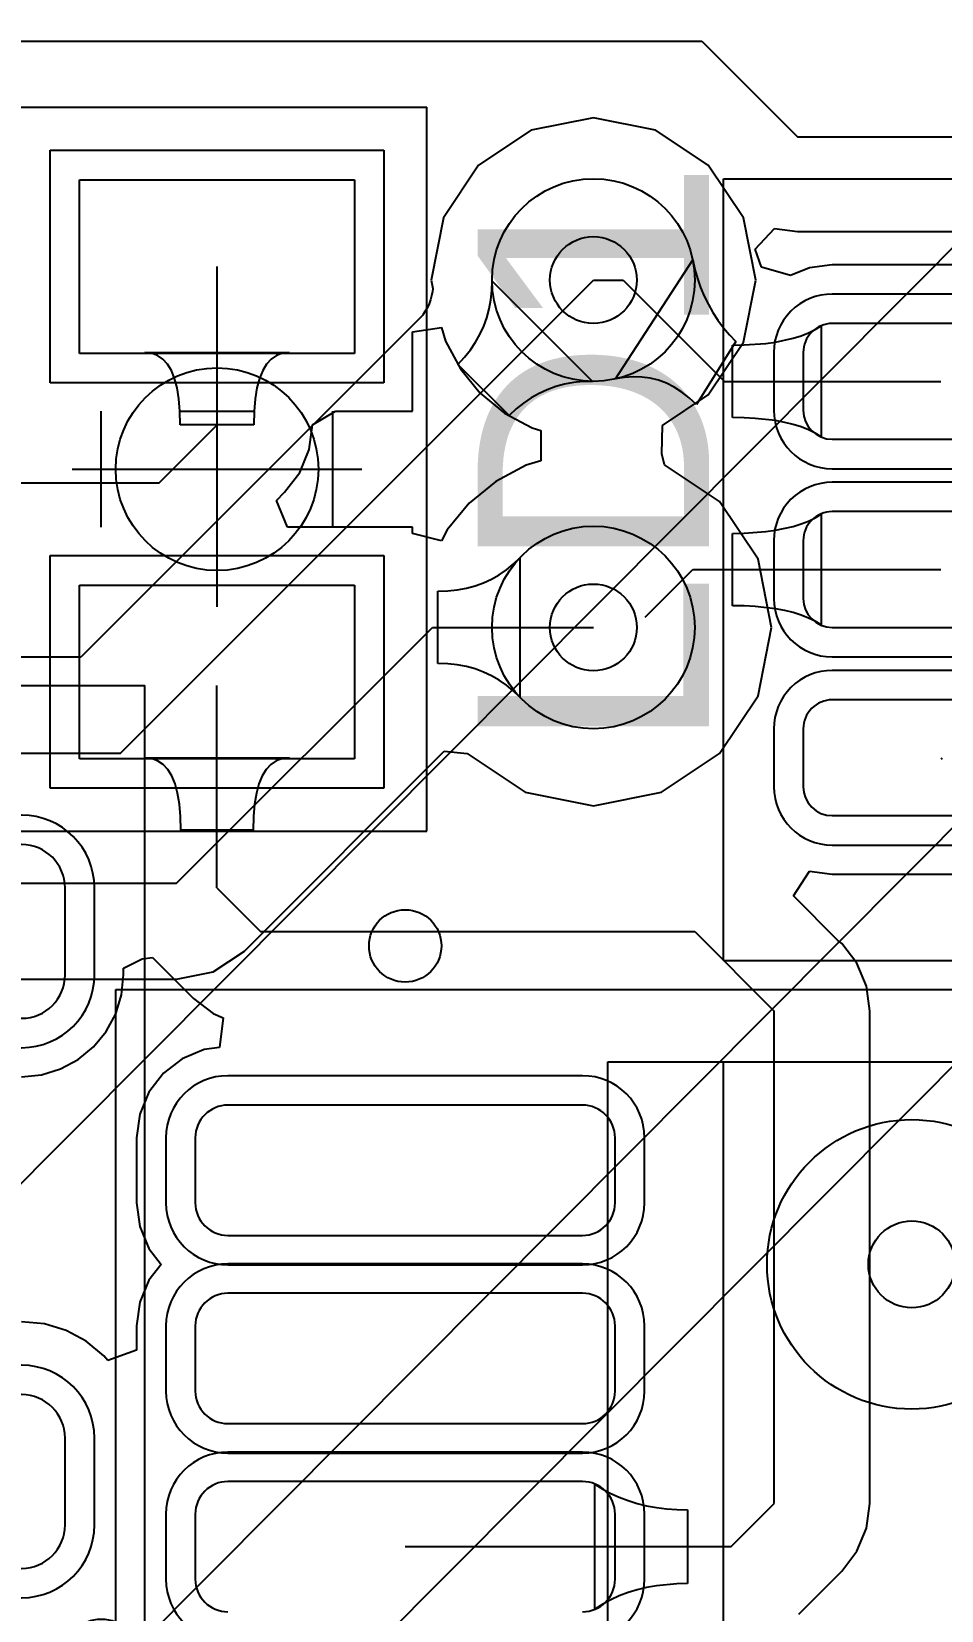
# Model space of a CAD drawing. Header units: millimetres. Extents: x 43 to 5455, y 55 to 5455.
# Drawn here: x 90.26 to 93.4, y 65.9 to 71.36 of the extents above; entities that cross this region are included whole.
import ezdxf

# ---------------------------------------------------------------- set-up
doc = ezdxf.new("R2010")
doc.units = ezdxf.units.MM
for name, color, linetype in [('BottomLayer', 5, 'Continuous'), ('Mechanical14', 56, 'Continuous'), ('Mechanical15', 56, 'Continuous'), ('TopLayer', 1, 'Continuous'), ('TopOverlay', 2, 'Continuous'), ('TopPaste', 8, 'Continuous'), ('TopSolder', 216, 'Continuous'), ('ViaHoleLayer', 16, 'Continuous')]:
    doc.layers.add(name, color=color, linetype=linetype)
doc.styles.add('Arial', font='arial.ttf', dxfattribs={"height": 0.2})

# ---------------------------------------------------------------- blocks, each defined once
blk = doc.blocks.new('PQFN50P300X300X100_HS_9N_5')
at = {"layer": 'TopSolder'}
for p in [(-0.4528, 1.2508), (-1.2778, 1.2508), (-1.2778, -0.7472)]:
    blk.add_line(p, (-5396.0085, 5371.1085), dxfattribs=at)
blk = doc.blocks.new('LEDC1608X80N_RED_15')
at = {"layer": 'Mechanical15'}
for p, q in [((1.25, 0.725), (-1.25, 0.725)), ((-1.25, -0.725), (-1.25, 0.725)), ((1.25, -0.725), (1.25, 0.725)), ((0, -0.5), (0, 0.5)), ((0.475, 0), (-0.525, 0)), ((1.25, -0.725), (-1.25, -0.725))]:
    blk.add_line(p, q, dxfattribs=at)
blk.add_circle((0, 0), 0.35, dxfattribs=at)
at = {"layer": 'TopLayer'}
for p, q in [((-1, -0.475), (-1, 0.475)), ((-1, 0.475), (-0.4, 0.475)), ((-0.4, 0.475), (-0.4, -0.475)), ((0.4, -0.475), (0.4, 0.475)), ((0.4, 0.475), (1, 0.475)), ((1, 0.475), (1, -0.475)), ((-0.4, -0.475), (-1, -0.475)), ((1, -0.475), (0.4, -0.475))]:
    blk.add_line(p, q, dxfattribs=at)
at = {"layer": 'TopOverlay'}
for p, q in [((0.2, 0.4), (-0.2, 0.4)), ((-0.2, -0.125), (-0.2, 0.125)), ((0.2, -0.4), (-0.2, -0.4))]:
    blk.add_line(p, q, dxfattribs=at)
at = {"layer": 'TopPaste'}
for p, q in [((-1, -0.475), (-1, 0.475)), ((-1, 0.475), (-0.4, 0.475)), ((-0.4, 0.475), (-0.4, -0.475)), ((0.4, -0.475), (0.4, 0.475)), ((0.4, 0.475), (1, 0.475)), ((1, 0.475), (1, -0.475)), ((-0.4, -0.475), (-1, -0.475)), ((1, -0.475), (0.4, -0.475))]:
    blk.add_line(p, q, dxfattribs=at)
at = {"layer": 'TopSolder'}
for p, q in [((-1.1016, -0.5766), (-1.1016, 0.5766)), ((-1.1016, 0.5766), (-0.2984, 0.5766)), ((-0.2984, 0.5766), (-0.2984, -0.5766)), ((0.2984, -0.5766), (0.2984, 0.5766)), ((0.2984, 0.5766), (1.1016, 0.5766)), ((1.1016, 0.5766), (1.1016, -0.5766)), ((-0.2984, -0.5766), (-1.1016, -0.5766)), ((1.1016, -0.5766), (0.2984, -0.5766))]:
    blk.add_line(p, q, dxfattribs=at)
blk = doc.blocks.new('SOT95P280X115_3N_28')
at = {"layer": 'Mechanical14'}
for p, q in [((-0.775, 1.475), (-0.775, -1.475)), ((0.775, 1.475), (-0.775, 1.475)), ((0.225, 1.475), (-0.775, 0.475)), ((0.125, 1.475), (-0.775, 0.575)), ((0.025, 1.475), (-0.775, 0.675)), ((-0.075, 1.475), (-0.775, 0.775)), ((-0.175, 1.475), (-0.775, 0.875)), ((-0.275, 1.475), (-0.775, 0.975)), ((-0.375, 1.475), (-0.775, 1.075)), ((-0.475, 1.475), (-0.775, 1.175)), ((-0.575, 1.475), (-0.775, 1.275)), ((-0.675, 1.475), (-0.775, 1.375)), ((0.775, 1.475), (0.775, -1.475)), ((0.775, -1.475), (-0.775, -1.475))]:
    blk.add_line(p, q, dxfattribs=at)
at = {"layer": 'Mechanical15'}
for p, q in [((-2.15, 1.8), (-2.15, -1.8)), ((2.15, 1.8), (-2.15, 1.8)), ((2.15, 1.8), (2.15, -1.8)), ((0, 0.5), (0, -0.5)), ((0.5, 0), (-0.5, 0)), ((2.15, -1.8), (-2.15, -1.8))]:
    blk.add_line(p, q, dxfattribs=at)
blk.add_circle((0, 0), 0.35, dxfattribs=at)
at = {"layer": 'TopLayer'}
for p, q in [((-0.875, 1.25), (-1.725, 1.25)), ((-1.875, 1.1), (-1.875, 0.8)), ((-0.725, 0.8), (-0.725, 1.1)), ((-1.725, 0.65), (-0.875, 0.65)), ((1.725, 0.3), (0.875, 0.3)), ((0.725, 0.15), (0.725, -0.15)), ((1.875, -0.15), (1.875, 0.15)), ((0.875, -0.3), (1.725, -0.3)), ((-0.875, -0.65), (-1.725, -0.65)), ((-1.875, -0.8), (-1.875, -1.1)), ((-0.725, -1.1), (-0.725, -0.8)), ((-1.725, -1.25), (-0.875, -1.25))]:
    blk.add_line(p, q, dxfattribs=at)
for centre, start, end in [((-1.725, 1.1), 90, 180), ((-0.875, 1.1), 0, 90), ((-1.725, 0.8), 180, 270), ((-0.875, 0.8), 270, 0), ((0.875, 0.15), 90, 180), ((1.725, 0.15), 0, 90), ((0.875, -0.15), 180, 270), ((1.725, -0.15), 270, 0), ((-1.725, -0.8), 90, 180), ((-0.875, -0.8), 0, 90), ((-1.725, -1.1), 180, 270), ((-0.875, -1.1), 270, 0)]:
    blk.add_arc(centre, 0.15, start, end, dxfattribs=at)
at = {"layer": 'TopOverlay'}
for p, q in [((-0.4, 1.5), (-0.4, -1.5)), ((0.4, 1.5), (-0.4, 1.5)), ((0.4, 1.5), (0.4, -1.5)), ((0.4, -1.5), (-0.4, -1.5))]:
    blk.add_line(p, q, dxfattribs=at)
blk.add_circle((-2, 1.55), 0.125, dxfattribs=at)
at = {"layer": 'TopPaste'}
for p, q in [((-0.875, 1.25), (-1.725, 1.25)), ((-1.875, 1.1), (-1.875, 0.8)), ((-0.725, 0.8), (-0.725, 1.1)), ((-1.725, 0.65), (-0.875, 0.65)), ((1.725, 0.3), (0.875, 0.3)), ((0.725, 0.15), (0.725, -0.15)), ((1.875, -0.15), (1.875, 0.15)), ((0.875, -0.3), (1.725, -0.3)), ((-0.875, -0.65), (-1.725, -0.65)), ((-1.875, -0.8), (-1.875, -1.1)), ((-0.725, -1.1), (-0.725, -0.8)), ((-1.725, -1.25), (-0.875, -1.25))]:
    blk.add_line(p, q, dxfattribs=at)
for centre, start, end in [((-1.725, 1.1), 90, 180), ((-0.875, 1.1), 0, 90), ((-1.725, 0.8), 180, 270), ((-0.875, 0.8), 270, 0), ((0.875, 0.15), 90, 180), ((1.725, 0.15), 0, 90), ((0.875, -0.15), 180, 270), ((1.725, -0.15), 270, 0), ((-1.725, -0.8), 90, 180), ((-0.875, -0.8), 0, 90), ((-1.725, -1.1), 180, 270), ((-0.875, -1.1), 270, 0)]:
    blk.add_arc(centre, 0.15, start, end, dxfattribs=at)
at = {"layer": 'TopSolder'}
for p, q in [((-0.875, 1.3516), (-1.725, 1.3516)), ((-1.9766, 1.1), (-1.9766, 0.8)), ((-0.6234, 0.8), (-0.6234, 1.1)), ((-1.725, 0.5484), (-0.875, 0.5484)), ((1.725, 0.4016), (0.875, 0.4016)), ((0.6234, 0.15), (0.6234, -0.15)), ((1.9766, -0.15), (1.9766, 0.15)), ((0.875, -0.4016), (1.725, -0.4016)), ((-0.875, -0.5484), (-1.725, -0.5484)), ((-1.9766, -0.8), (-1.9766, -1.1)), ((-0.6234, -1.1), (-0.6234, -0.8)), ((-1.725, -1.3516), (-0.875, -1.3516))]:
    blk.add_line(p, q, dxfattribs=at)
for centre, start, end in [((-1.725, 1.1), 90, 180), ((-0.875, 1.1), 0, 90), ((-1.725, 0.8), 180, 270), ((-0.875, 0.8), 270, 0), ((0.875, 0.15), 90, 180), ((1.725, 0.15), 0, 90), ((0.875, -0.15), 180, 270), ((1.725, -0.15), 270, 0), ((-1.725, -0.8), 90, 180), ((-0.875, -0.8), 0, 90), ((-1.725, -1.1), 180, 270), ((-0.875, -1.1), 270, 0)]:
    blk.add_arc(centre, 0.2516, start, end, dxfattribs=at)
blk = doc.blocks.new('SOT65P210X110_6N_29')
at = {"layer": 'Mechanical14'}
for p, q in [((-0.525, 1), (-0.625, 0.9)), ((-0.425, 1), (-0.625, 0.8)), ((-0.325, 1), (-0.625, 0.7)), ((-0.225, 1), (-0.625, 0.6)), ((-0.125, 1), (-0.625, 0.5)), ((-0.025, 1), (-0.625, 0.4)), ((0.075, 1), (-0.625, 0.3)), ((0.175, 1), (-0.625, 0.2)), ((0.275, 1), (-0.625, 0.1)), ((0.375, 1), (-0.625, 0)), ((0.625, 1), (-0.625, 1)), ((-0.625, 1), (-0.625, -1)), ((0.625, 1), (0.625, -1)), ((0.625, -1), (-0.625, -1))]:
    blk.add_line(p, q, dxfattribs=at)
at = {"layer": 'Mechanical15'}
for p, q in [((1.85, 1.35), (-1.85, 1.35)), ((-1.85, 1.35), (-1.85, -1.35)), ((1.85, 1.35), (1.85, -1.35)), ((0, 0.5), (0, -0.5)), ((0.5, 0), (-0.5, 0)), ((1.85, -1.35), (-1.85, -1.35))]:
    blk.add_line(p, q, dxfattribs=at)
at = {"layer": 'TopLayer'}
for p, q in [((-0.725, 0.85), (-1.475, 0.85)), ((1.475, 0.85), (0.725, 0.85)), ((-1.575, 0.75), (-1.575, 0.55)), ((-0.625, 0.55), (-0.625, 0.75)), ((0.625, 0.75), (0.625, 0.55)), ((1.575, 0.55), (1.575, 0.75)), ((-1.475, 0.45), (-0.725, 0.45)), ((0.725, 0.45), (1.475, 0.45)), ((-0.725, 0.2), (-1.475, 0.2)), ((1.475, 0.2), (0.725, 0.2)), ((-1.575, 0.1), (-1.575, -0.1)), ((-0.625, -0.1), (-0.625, 0.1)), ((0.625, 0.1), (0.625, -0.1)), ((1.575, -0.1), (1.575, 0.1)), ((-1.475, -0.2), (-0.725, -0.2)), ((0.725, -0.2), (1.475, -0.2)), ((-0.725, -0.45), (-1.475, -0.45)), ((1.475, -0.45), (0.725, -0.45)), ((-1.575, -0.55), (-1.575, -0.75)), ((-0.625, -0.75), (-0.625, -0.55)), ((0.625, -0.55), (0.625, -0.75)), ((1.575, -0.75), (1.575, -0.55)), ((-1.475, -0.85), (-0.725, -0.85)), ((0.725, -0.85), (1.475, -0.85))]:
    blk.add_line(p, q, dxfattribs=at)
for centre, start, end in [((-1.475, 0.75), 90, 180), ((-0.725, 0.75), 0, 90), ((0.725, 0.75), 90, 180), ((1.475, 0.75), 0, 90), ((-1.475, 0.55), 180, 270), ((-0.725, 0.55), 270, 0), ((0.725, 0.55), 180, 270), ((1.475, 0.55), 270, 0), ((-1.475, 0.1), 90, 180), ((-0.725, 0.1), 0, 90), ((0.725, 0.1), 90, 180), ((1.475, 0.1), 0, 90), ((-1.475, -0.1), 180, 270), ((-0.725, -0.1), 270, 0), ((0.725, -0.1), 180, 270), ((1.475, -0.1), 270, 0), ((-1.475, -0.55), 90, 180), ((-0.725, -0.55), 0, 90), ((0.725, -0.55), 90, 180), ((1.475, -0.55), 0, 90), ((-1.475, -0.75), 180, 270), ((-0.725, -0.75), 270, 0), ((0.725, -0.75), 180, 270), ((1.475, -0.75), 270, 0)]:
    blk.add_arc(centre, 0.1, start, end, dxfattribs=at)
at = {"layer": 'TopOverlay'}
for p, q in [((0.3, 1), (-0.3, 1)), ((-0.3, 1), (-0.3, -1)), ((0.3, 1), (0.3, -1)), ((0.3, -1), (-0.3, -1))]:
    blk.add_line(p, q, dxfattribs=at)
blk.add_circle((-1.3, 1.35), 0.125, dxfattribs=at)
at = {"layer": 'TopPaste'}
for p, q in [((-0.725, 0.85), (-1.475, 0.85)), ((1.475, 0.85), (0.725, 0.85)), ((-1.575, 0.75), (-1.575, 0.55)), ((-0.625, 0.55), (-0.625, 0.75)), ((0.625, 0.75), (0.625, 0.55)), ((1.575, 0.55), (1.575, 0.75)), ((-1.475, 0.45), (-0.725, 0.45)), ((0.725, 0.45), (1.475, 0.45)), ((-0.725, 0.2), (-1.475, 0.2)), ((1.475, 0.2), (0.725, 0.2)), ((-1.575, 0.1), (-1.575, -0.1)), ((-0.625, -0.1), (-0.625, 0.1)), ((0.625, 0.1), (0.625, -0.1)), ((1.575, -0.1), (1.575, 0.1)), ((-1.475, -0.2), (-0.725, -0.2)), ((0.725, -0.2), (1.475, -0.2)), ((-0.725, -0.45), (-1.475, -0.45)), ((1.475, -0.45), (0.725, -0.45)), ((-1.575, -0.55), (-1.575, -0.75)), ((-0.625, -0.75), (-0.625, -0.55)), ((0.625, -0.55), (0.625, -0.75)), ((1.575, -0.75), (1.575, -0.55)), ((-1.475, -0.85), (-0.725, -0.85)), ((0.725, -0.85), (1.475, -0.85))]:
    blk.add_line(p, q, dxfattribs=at)
for centre, start, end in [((-1.475, 0.75), 90, 180), ((-0.725, 0.75), 0, 90), ((0.725, 0.75), 90, 180), ((1.475, 0.75), 0, 90), ((-1.475, 0.55), 180, 270), ((-0.725, 0.55), 270, 0), ((0.725, 0.55), 180, 270), ((1.475, 0.55), 270, 0), ((-1.475, 0.1), 90, 180), ((-0.725, 0.1), 0, 90), ((0.725, 0.1), 90, 180), ((1.475, 0.1), 0, 90), ((-1.475, -0.1), 180, 270), ((-0.725, -0.1), 270, 0), ((0.725, -0.1), 180, 270), ((1.475, -0.1), 270, 0), ((-1.475, -0.55), 90, 180), ((-0.725, -0.55), 0, 90), ((0.725, -0.55), 90, 180), ((1.475, -0.55), 0, 90), ((-1.475, -0.75), 180, 270), ((-0.725, -0.75), 270, 0), ((0.725, -0.75), 180, 270), ((1.475, -0.75), 270, 0)]:
    blk.add_arc(centre, 0.1, start, end, dxfattribs=at)
at = {"layer": 'TopSolder'}
for p, q in [((-0.725, 0.9516), (-1.475, 0.9516)), ((1.475, 0.9516), (0.725, 0.9516)), ((-1.6766, 0.75), (-1.6766, 0.55)), ((-0.5234, 0.55), (-0.5234, 0.75)), ((0.5234, 0.75), (0.5234, 0.55)), ((1.6766, 0.55), (1.6766, 0.75)), ((-1.475, 0.3484), (-0.725, 0.3484)), ((0.725, 0.3484), (1.475, 0.3484)), ((-0.725, 0.3016), (-1.475, 0.3016)), ((1.475, 0.3016), (0.725, 0.3016)), ((-1.6766, 0.1), (-1.6766, -0.1)), ((-0.5234, -0.1), (-0.5234, 0.1)), ((0.5234, 0.1), (0.5234, -0.1)), ((1.6766, -0.1), (1.6766, 0.1)), ((-1.475, -0.3016), (-0.725, -0.3016)), ((0.725, -0.3016), (1.475, -0.3016)), ((-0.725, -0.3484), (-1.475, -0.3484)), ((1.475, -0.3484), (0.725, -0.3484)), ((-1.6766, -0.55), (-1.6766, -0.75)), ((-0.5234, -0.75), (-0.5234, -0.55)), ((0.5234, -0.55), (0.5234, -0.75)), ((1.6766, -0.75), (1.6766, -0.55)), ((-1.475, -0.9516), (-0.725, -0.9516)), ((0.725, -0.9516), (1.475, -0.9516))]:
    blk.add_line(p, q, dxfattribs=at)
for centre, start, end in [((-1.475, 0.75), 90, 180), ((-0.725, 0.75), 0, 90), ((0.725, 0.75), 90, 180), ((1.475, 0.75), 0, 90), ((-1.475, 0.55), 180, 270), ((-0.725, 0.55), 270, 0), ((0.725, 0.55), 180, 270), ((1.475, 0.55), 270, 0), ((-1.475, 0.1), 90, 180), ((-0.725, 0.1), 0, 90), ((0.725, 0.1), 90, 180), ((1.475, 0.1), 0, 90), ((-1.475, -0.1), 180, 270), ((-0.725, -0.1), 270, 0), ((0.725, -0.1), 180, 270), ((1.475, -0.1), 270, 0), ((-1.475, -0.55), 90, 180), ((-0.725, -0.55), 0, 90), ((0.725, -0.55), 90, 180), ((1.475, -0.55), 0, 90), ((-1.475, -0.75), 180, 270), ((-0.725, -0.75), 270, 0), ((0.725, -0.75), 180, 270), ((1.475, -0.75), 270, 0)]:
    blk.add_arc(centre, 0.2016, start, end, dxfattribs=at)
blk = doc.blocks.new('SOP65P640X110_20N_32')
at = {"layer": 'Mechanical14'}
for p, q in [((-2.25, 3.3), (2.25, 3.3)), ((-2.25, -3.3), (-2.25, 3.3))]:
    blk.add_line(p, q, dxfattribs=at)
blk.add_circle((-1.2, 2.6), 0.5, dxfattribs=at)
at = {"layer": 'Mechanical15'}
for p, q in [((-3.95, 3.55), (3.95, 3.55)), ((-3.95, -3.55), (-3.95, 3.55))]:
    blk.add_line(p, q, dxfattribs=at)
at = {"layer": 'TopLayer'}
for p, q in [((-2.3375, 3.15), (-3.5625, 3.15)), ((-3.675, 3.0375), (-3.675, 2.8125)), ((-2.225, 2.8125), (-2.225, 3.0375)), ((-3.5625, 2.7), (-2.3375, 2.7)), ((-2.3375, 2.5), (-3.5625, 2.5)), ((-3.675, 2.3875), (-3.675, 2.1625)), ((-2.225, 2.1625), (-2.225, 2.3875)), ((-3.5625, 2.05), (-2.3375, 2.05)), ((-2.3375, 1.85), (-3.5625, 1.85)), ((-3.675, 1.7375), (-3.675, 1.5125)), ((-2.225, 1.5125), (-2.225, 1.7375))]:
    blk.add_line(p, q, dxfattribs=at)
for centre, start, end in [((-3.5625, 3.0375), 90, 180), ((-2.3375, 3.0375), 0, 90), ((-3.5625, 2.8125), 180, 270), ((-2.3375, 2.8125), 270, 0), ((-3.5625, 2.3875), 90, 180), ((-2.3375, 2.3875), 0, 90), ((-3.5625, 2.1625), 180, 270), ((-2.3375, 2.1625), 270, 0), ((-3.5625, 1.7375), 90, 180), ((-2.3375, 1.7375), 0, 90), ((-3.5625, 1.5125), 180, 270), ((-2.3375, 1.5125), 270, 0)]:
    blk.add_arc(centre, 0.1125, start, end, dxfattribs=at)
at = {"layer": 'TopOverlay'}
for p, q in [((-1.85, 3.3), (1.85, 3.3)), ((-1.85, -3.3), (-1.85, 3.3))]:
    blk.add_line(p, q, dxfattribs=at)
for centre, radius in [((-2.95, 3.7), 0.125), ((-1.2, 2.6), 0.15)]:
    blk.add_circle(centre, radius, dxfattribs=at)
at = {"layer": 'TopPaste'}
for p, q in [((-2.3375, 3.15), (-3.5625, 3.15)), ((-3.675, 3.0375), (-3.675, 2.8125)), ((-2.225, 2.8125), (-2.225, 3.0375)), ((-3.5625, 2.7), (-2.3375, 2.7)), ((-2.3375, 2.5), (-3.5625, 2.5)), ((-3.675, 2.3875), (-3.675, 2.1625)), ((-2.225, 2.1625), (-2.225, 2.3875)), ((-3.5625, 2.05), (-2.3375, 2.05)), ((-2.3375, 1.85), (-3.5625, 1.85)), ((-3.675, 1.7375), (-3.675, 1.5125)), ((-2.225, 1.5125), (-2.225, 1.7375))]:
    blk.add_line(p, q, dxfattribs=at)
for centre, start, end in [((-3.5625, 3.0375), 90, 180), ((-2.3375, 3.0375), 0, 90), ((-3.5625, 2.8125), 180, 270), ((-2.3375, 2.8125), 270, 0), ((-3.5625, 2.3875), 90, 180), ((-2.3375, 2.3875), 0, 90), ((-3.5625, 2.1625), 180, 270), ((-2.3375, 2.1625), 270, 0), ((-3.5625, 1.7375), 90, 180), ((-2.3375, 1.7375), 0, 90), ((-3.5625, 1.5125), 180, 270), ((-2.3375, 1.5125), 270, 0)]:
    blk.add_arc(centre, 0.1125, start, end, dxfattribs=at)
at = {"layer": 'TopSolder'}
for p, q in [((-2.3375, 3.2516), (-3.5625, 3.2516)), ((-3.7766, 3.0375), (-3.7766, 2.8125)), ((-2.1234, 2.8125), (-2.1234, 3.0375)), ((-2.3375, 2.6016), (-3.5625, 2.6016)), ((-3.5625, 2.5984), (-2.3375, 2.5984)), ((-3.7766, 2.3875), (-3.7766, 2.1625)), ((-2.1234, 2.1625), (-2.1234, 2.3875)), ((-2.3375, 1.9516), (-3.5625, 1.9516)), ((-3.5625, 1.9484), (-2.3375, 1.9484)), ((-3.7766, 1.7375), (-3.7766, 1.5125)), ((-2.1234, 1.5125), (-2.1234, 1.7375))]:
    blk.add_line(p, q, dxfattribs=at)
for centre, start, end in [((-3.5625, 3.0375), 90, 180), ((-2.3375, 3.0375), 0, 90), ((-3.5625, 2.8125), 180, 270), ((-2.3375, 2.8125), 270, 0), ((-3.5625, 2.3875), 90, 180), ((-2.3375, 2.3875), 0, 90), ((-3.5625, 2.1625), 180, 270), ((-2.3375, 2.1625), 270, 0), ((-3.5625, 1.7375), 90, 180), ((-2.3375, 1.7375), 0, 90), ((-3.5625, 1.5125), 180, 270), ((-2.3375, 1.5125), 270, 0)]:
    blk.add_arc(centre, 0.2141, start, end, dxfattribs=at)

msp = doc.modelspace()

# ---------------------------------------------------------------- linework, layer by layer
at = {"layer": 'BottomLayer'}
for p, q in [((92.2, 71.0608), (91.9854, 71.0181)), ((92.4146, 71.0181), (92.2, 71.0608)), ((91.9854, 71.0181), (91.8035, 70.8965)), ((92.5965, 70.8965), (92.4146, 71.0181)), ((91.8035, 70.8965), (91.6819, 70.7146)), ((92.7181, 70.7146), (92.5965, 70.8965)), ((91.6819, 70.7146), (91.6392, 70.5)), ((92.7608, 70.5), (92.7181, 70.7146)), ((90.5662, 68.8662), (92.2, 70.5)), ((91.6392, 70.5), (91.645, 70.4712)), ((91.6438, 70.4601), (91.6411, 70.4451)), ((91.645, 70.4712), (91.6438, 70.4601)), ((91.8458, 70.4312), (91.8491, 70.4634)), ((91.8491, 70.4634), (91.85, 70.4965)), ((91.85, 70.4965), (92.1965, 70.15)), ((92.7181, 70.2854), (92.7608, 70.5)), ((91.6325, 70.418), (91.6266, 70.4052)), ((91.6373, 70.4312), (91.6325, 70.418)), ((91.6411, 70.4451), (91.6373, 70.4312)), ((91.8401, 70.4), (91.8458, 70.4312)), ((91.6095, 70.3781), (90.4289, 69.1975)), ((91.6107, 70.3796), (91.6095, 70.3781)), ((91.6194, 70.3925), (91.6107, 70.3796)), ((91.6266, 70.4052), (91.6194, 70.3925)), ((91.8213, 70.3405), (91.8319, 70.3698)), ((91.8319, 70.3698), (91.8401, 70.4)), ((91.7929, 70.2849), (91.8083, 70.3123)), ((91.8083, 70.3123), (91.8213, 70.3405)), ((91.7547, 70.2332), (91.775, 70.2586)), ((91.775, 70.2586), (91.7929, 70.2849)), ((92.5965, 70.1035), (92.7181, 70.2854)), ((91.732, 70.2087), (91.7547, 70.2332)), ((91.9087, 70.032), (91.732, 70.2087)), ((92.1, 70.1401), (92.0698, 70.1319)), ((92.1312, 70.1458), (92.1, 70.1401)), ((92.1634, 70.1491), (92.1312, 70.1458)), ((92.1965, 70.15), (92.1634, 70.1491)), ((91.9849, 70.0929), (91.9586, 70.075)), ((92.0123, 70.1083), (91.9849, 70.0929)), ((92.0405, 70.1213), (92.0123, 70.1083)), ((92.0698, 70.1319), (92.0405, 70.1213)), ((92.4385, 69.9979), (92.5965, 70.1035)), ((91.9332, 70.0547), (91.9087, 70.032)), ((91.9586, 70.075), (91.9332, 70.0547)), ((92.4363, 69.8994), (92.4385, 69.9979)), ((92.4462, 69.8619), (92.4363, 69.8994)), ((92.6355, 69.7355), (92.4462, 69.8619)), ((92.769, 69.5357), (92.6355, 69.7355)), ((91.9233, 69.5186), (91.9458, 69.5405)), ((91.9458, 69.5405), (91.9458, 69.0595)), ((92.8158, 69.3), (92.769, 69.5357)), ((91.8481, 69.4666), (91.8744, 69.4816)), ((91.8744, 69.4816), (91.8995, 69.499)), ((91.8995, 69.499), (91.9233, 69.5186)), ((91.6631, 69.425), (91.6971, 69.4262)), ((91.6631, 69.175), (91.6631, 69.425)), ((91.6971, 69.4262), (91.7299, 69.4296)), ((91.7299, 69.4296), (91.7613, 69.4354)), ((91.7613, 69.4354), (91.7915, 69.4435)), ((91.7915, 69.4435), (91.8204, 69.4539)), ((91.8204, 69.4539), (91.8481, 69.4666)), ((90.76, 68.4162), (91.6438, 69.3)), ((91.6438, 69.3), (92.2, 69.3)), ((92.769, 69.0643), (92.8158, 69.3)), ((90.4289, 69.1975), (65.7039, 69.1975)), ((91.6971, 69.1738), (91.6631, 69.175)), ((91.7299, 69.1704), (91.6971, 69.1738)), ((91.7613, 69.1646), (91.7299, 69.1704)), ((91.7915, 69.1565), (91.7613, 69.1646)), ((91.8204, 69.1461), (91.7915, 69.1565)), ((91.8481, 69.1334), (91.8204, 69.1461)), ((91.8744, 69.1184), (91.8481, 69.1334)), ((91.8995, 69.1011), (91.8744, 69.1184)), ((91.9233, 69.0814), (91.8995, 69.1011)), ((91.9458, 69.0595), (91.9233, 69.0814)), ((92.6355, 68.8645), (92.769, 69.0643)), ((56.4907, 68.8662), (90.5662, 68.8662)), ((90.9943, 68.1819), (91.6848, 68.8724)), ((91.6848, 68.8724), (91.7645, 68.8645)), ((91.7645, 68.8645), (91.9643, 68.731)), ((92.4357, 68.731), (92.6355, 68.8645)), ((91.9643, 68.731), (92.2, 68.6842)), ((92.2, 68.6842), (92.4357, 68.731)), ((56.6771, 68.4162), (90.76, 68.4162)), ((90.8868, 68.11), (90.9943, 68.1819)), ((89.1666, 68.0848), (90.76, 68.0848)), ((90.76, 68.0848), (90.8868, 68.11))]:
    msp.add_line(p, q, dxfattribs=at)
for centre in [(92.2, 70.5), (92.2, 69.3)]:
    msp.add_circle(centre, 0.35, dxfattribs=at)
at = {"layer": 'TopLayer'}
for p, q in [((89.3886, 71.325), (92.575, 71.325)), ((92.575, 71.325), (92.905, 70.995)), ((92.905, 70.995), (94.805, 70.995)), ((92.7588, 70.6071), (92.8256, 70.6777)), ((92.8256, 70.6777), (92.905, 70.6672)), ((92.905, 70.6672), (94.2891, 70.6672)), ((92.2762, 70.1584), (92.5431, 70.5694)), ((92.5431, 70.5694), (92.5506, 70.5366)), ((92.7813, 70.5442), (92.7588, 70.6071)), ((90.9, 70), (90.9, 70.5466)), ((92.5506, 70.5366), (92.5598, 70.5049)), ((92.8812, 70.5152), (92.7813, 70.5442)), ((92.9467, 70.5423), (92.8812, 70.5152)), ((93.025, 70.5526), (92.9467, 70.5423)), ((93.775, 70.5526), (93.025, 70.5526)), ((92.2, 70.5), (92.3029, 70.5)), ((92.3029, 70.5), (92.6529, 70.15)), ((92.5598, 70.5049), (92.5706, 70.4741)), ((92.5706, 70.4741), (92.5831, 70.4444)), ((92.5831, 70.4444), (92.5972, 70.4157)), ((92.5972, 70.4157), (92.613, 70.3879)), ((92.613, 70.3879), (92.6304, 70.3612)), ((92.6304, 70.3612), (92.6495, 70.3355)), ((91.575, 70.3212), (91.675, 70.336)), ((91.575, 70.0466), (91.575, 70.3212)), ((91.675, 70.336), (91.6894, 70.2885)), ((92.6495, 70.3355), (92.6702, 70.3109)), ((92.6702, 70.3109), (92.6925, 70.2872)), ((92.8293, 70.2856), (92.8906, 70.2989)), ((92.8906, 70.2989), (92.9179, 70.3075)), ((92.9179, 70.3075), (92.9432, 70.3175)), ((92.9432, 70.3175), (92.9662, 70.3287)), ((92.9662, 70.3287), (92.9872, 70.3413)), ((92.9872, 70.3413), (92.9872, 69.9587)), ((90.6737, 70.2471), (90.6504, 70.2496)), ((90.6504, 70.2496), (91.1496, 70.2496)), ((90.6945, 70.2396), (90.6737, 70.2471)), ((91.1263, 70.2471), (91.1055, 70.2396)), ((91.1496, 70.2496), (91.1263, 70.2471)), ((91.6894, 70.2885), (91.7405, 70.193)), ((92.6925, 70.2872), (92.5563, 70.0699)), ((92.6811, 70.275), (92.7214, 70.2757)), ((92.6811, 70.025), (92.6811, 70.275)), ((92.7214, 70.2757), (92.7955, 70.281)), ((92.7955, 70.281), (92.8293, 70.2856)), ((90.7129, 70.2271), (90.6945, 70.2396)), ((90.7289, 70.2097), (90.7129, 70.2271)), ((90.7423, 70.1872), (90.7289, 70.2097)), ((90.7534, 70.1598), (90.7423, 70.1872)), ((91.0577, 70.1872), (91.0466, 70.1598)), ((91.0711, 70.2097), (91.0577, 70.1872)), ((91.0871, 70.2271), (91.0711, 70.2097)), ((91.1055, 70.2396), (91.0871, 70.2271)), ((91.7405, 70.193), (91.8092, 70.1092)), ((90.762, 70.1273), (90.7534, 70.1598)), ((91.0466, 70.1598), (91.038, 70.1273)), ((92.3072, 70.1638), (92.2762, 70.1584)), ((92.3375, 70.166), (92.3072, 70.1638)), ((92.3672, 70.1651), (92.3375, 70.166)), ((92.3962, 70.161), (92.3672, 70.1651)), ((92.4245, 70.1537), (92.3962, 70.161)), ((92.4522, 70.1433), (92.4245, 70.1537)), ((92.4792, 70.1297), (92.4522, 70.1433)), ((92.6529, 70.15), (93.4, 70.15)), ((90.7681, 70.0899), (90.762, 70.1273)), ((90.7718, 70.0474), (90.7681, 70.0899)), ((91.0319, 70.0899), (91.0282, 70.0474)), ((91.038, 70.1273), (91.0319, 70.0899)), ((91.8092, 70.1092), (91.893, 70.0405)), ((92.5056, 70.1129), (92.4792, 70.1297)), ((92.5313, 70.093), (92.5056, 70.1129)), ((92.5563, 70.0699), (92.5313, 70.093)), ((90.773, 70), (90.7718, 70.0474)), ((91.0282, 70.0474), (91.027, 70)), ((91.2298, 70), (91.3096, 70.0466)), ((91.3096, 70.0466), (91.575, 70.0466)), ((91.893, 70.0405), (91.9885, 69.9894)), ((92.7214, 70.0243), (92.6811, 70.025)), ((92.7595, 70.0223), (92.7214, 70.0243)), ((90.6999, 69.7999), (90.9, 70)), ((91.027, 70), (90.773, 70)), ((91.2186, 69.9146), (91.2298, 70)), ((91.9885, 69.9894), (92.018, 69.9805)), ((92.018, 69.9805), (92.018, 69.876)), ((92.8293, 70.0144), (92.7595, 70.0223)), ((92.861, 70.0084), (92.8293, 70.0144)), ((92.8906, 70.0011), (92.861, 70.0084)), ((92.9179, 69.9925), (92.8906, 70.0011)), ((92.9432, 69.9826), (92.9179, 69.9925)), ((92.9662, 69.9713), (92.9432, 69.9826)), ((92.9872, 69.9587), (92.9662, 69.9713)), ((91.1856, 69.8351), (91.2186, 69.9146)), ((91.9677, 69.8607), (91.8628, 69.8046)), ((92.018, 69.876), (91.9677, 69.8607)), ((91.1332, 69.7668), (91.1856, 69.8351)), ((89.2998, 69.7999), (90.6999, 69.7999)), ((91.1054, 69.739), (91.1332, 69.7668)), ((91.1332, 69.7668), (91.1332, 69.7668)), ((91.8628, 69.8046), (91.7708, 69.7292)), ((91.1437, 69.6466), (91.1054, 69.739)), ((91.7708, 69.7292), (91.6954, 69.6372)), ((91.575, 69.6466), (91.1437, 69.6466)), ((91.575, 69.6241), (91.575, 69.6466)), ((92.8293, 69.6356), (92.8906, 69.6489)), ((92.8906, 69.6489), (92.9179, 69.6575)), ((92.9179, 69.6575), (92.9432, 69.6675)), ((92.9432, 69.6675), (92.9662, 69.6787)), ((92.9662, 69.6787), (92.9872, 69.6913)), ((92.9872, 69.6913), (92.9872, 69.3087)), ((91.675, 69.5991), (91.575, 69.6241)), ((91.6954, 69.6372), (91.675, 69.5991)), ((92.6811, 69.625), (92.7214, 69.6257)), ((92.6811, 69.375), (92.6811, 69.625)), ((92.7214, 69.6257), (92.7955, 69.631)), ((92.7955, 69.631), (92.8293, 69.6356)), ((92.3793, 69.3361), (92.5432, 69.5)), ((92.5432, 69.5), (93.4, 69.5)), ((92.7214, 69.3743), (92.6811, 69.375)), ((92.7595, 69.3723), (92.7214, 69.3743)), ((92.8293, 69.3644), (92.7595, 69.3723)), ((92.861, 69.3584), (92.8293, 69.3644)), ((92.8906, 69.3511), (92.861, 69.3584)), ((92.9179, 69.3425), (92.8906, 69.3511)), ((92.9432, 69.3326), (92.9179, 69.3425)), ((92.9662, 69.3213), (92.9432, 69.3326)), ((92.9872, 69.3087), (92.9662, 69.3213)), ((90.8998, 68.4002), (90.8998, 69.0999)), ((90.6735, 68.8471), (90.6498, 68.8496)), ((90.6498, 68.8496), (91.1498, 68.8496)), ((90.6948, 68.8396), (90.6735, 68.8471)), ((90.7135, 68.8271), (90.6948, 68.8396)), ((90.7298, 68.8096), (90.7135, 68.8271)), ((91.086, 68.8271), (91.0698, 68.8096)), ((91.1048, 68.8396), (91.086, 68.8271)), ((91.126, 68.8471), (91.1048, 68.8396)), ((91.1498, 68.8496), (91.126, 68.8471)), ((93.4, 68.85), (93.4047, 68.8453)), ((90.7435, 68.7871), (90.7298, 68.8096)), ((90.7548, 68.7596), (90.7435, 68.7871)), ((91.056, 68.7871), (91.0448, 68.7596)), ((91.0698, 68.8096), (91.056, 68.7871)), ((90.7635, 68.7271), (90.7548, 68.7596)), ((90.7698, 68.6896), (90.7635, 68.7271)), ((91.036, 68.7271), (91.0298, 68.6896)), ((91.0448, 68.7596), (91.036, 68.7271)), ((90.7735, 68.6471), (90.7698, 68.6896)), ((91.0298, 68.6896), (91.026, 68.6471)), ((90.7748, 68.5996), (90.7735, 68.6471)), ((91.026, 68.6471), (91.0248, 68.5996)), ((91.0248, 68.5996), (90.7748, 68.5996)), ((92.8911, 68.3725), (92.9467, 68.4577)), ((92.9467, 68.4577), (93.025, 68.4474)), ((93.025, 68.4474), (93.775, 68.4474)), ((90.8998, 68.4002), (91.05, 68.25)), ((93.0459, 68.2176), (92.8911, 68.3725)), ((91.05, 68.25), (92.55, 68.25)), ((92.55, 68.25), (92.825, 67.975)), ((93.0582, 68.2082), (93.0459, 68.2176)), ((93.1106, 68.1399), (93.0582, 68.2082)), ((90.5767, 68.1231), (90.6418, 68.1554)), ((90.5767, 68.1), (90.5767, 68.1231)), ((90.6418, 68.1554), (90.6767, 68.1597)), ((90.6767, 68.1597), (90.8182, 68.0182)), ((93.1436, 68.0604), (93.1106, 68.1399)), ((90.5699, 68.0314), (90.5767, 68.1)), ((93.1548, 67.975), (93.1436, 68.0604)), ((90.5499, 67.9654), (90.5699, 68.0314)), ((90.8182, 68.0182), (90.8861, 67.9661)), ((90.5174, 67.9046), (90.5499, 67.9654)), ((90.8861, 67.9661), (90.9215, 67.9515)), ((90.9215, 67.9515), (90.908, 67.8488)), ((92.825, 66.2738), (92.825, 67.975)), ((93.1548, 66.2738), (93.1548, 67.975)), ((90.4737, 67.8513), (90.5174, 67.9046)), ((90.4204, 67.8076), (90.4737, 67.8513)), ((90.908, 67.8488), (90.8559, 67.842)), ((90.3596, 67.7751), (90.4204, 67.8076)), ((90.7799, 67.8105), (90.7146, 67.7604)), ((90.8559, 67.842), (90.7799, 67.8105)), ((90.225, 67.7483), (90.2936, 67.7551)), ((90.2936, 67.7551), (90.3596, 67.7751)), ((90.7146, 67.7604), (90.6645, 67.6951)), ((90.6645, 67.6951), (90.633, 67.6191)), ((90.633, 67.6191), (90.6223, 67.5375)), ((90.6223, 67.5375), (90.6223, 67.3125)), ((90.6223, 67.3125), (90.633, 67.2309)), ((90.633, 67.2309), (90.6645, 67.1549)), ((90.6645, 67.1549), (90.7067, 67.1)), ((90.7067, 67.1), (90.6645, 67.0451)), ((90.6645, 67.0451), (90.633, 66.9691)), ((90.633, 66.9691), (90.6223, 66.8875)), ((90.3034, 66.8942), (90.225, 66.9019)), ((90.3788, 66.8713), (90.3034, 66.8942)), ((90.4483, 66.8342), (90.3788, 66.8713)), ((90.6223, 66.8875), (90.6223, 66.804)), ((90.5092, 66.7842), (90.4483, 66.8342)), ((90.5223, 66.7683), (90.5092, 66.7842)), ((90.6223, 66.804), (90.5223, 66.7683)), ((92.2052, 65.9094), (92.2052, 66.3406)), ((92.2052, 66.3406), (92.2323, 66.3238)), ((92.2323, 66.3238), (92.2604, 66.3087)), ((92.2604, 66.3087), (92.2897, 66.2954)), ((92.2897, 66.2954), (92.3201, 66.2839)), ((92.3201, 66.2839), (92.3515, 66.2742)), ((92.3515, 66.2742), (92.3841, 66.2662)), ((92.3841, 66.2662), (92.4177, 66.26)), ((92.6762, 66.125), (92.825, 66.2738)), ((93.1436, 66.1884), (93.1548, 66.2738)), ((93.1548, 66.2738), (93.1548, 66.2738)), ((92.4177, 66.26), (92.4524, 66.2555)), ((92.4524, 66.2555), (92.4883, 66.2529)), ((92.4883, 66.2529), (92.5252, 66.252)), ((92.5252, 66.252), (92.5252, 65.998)), ((93.1106, 66.1089), (93.1436, 66.1884)), ((91.55, 66.125), (92.6762, 66.125)), ((93.0582, 66.0406), (93.1106, 66.1089)), ((92.4177, 65.99), (92.3841, 65.9838)), ((92.4883, 65.9971), (92.4177, 65.99)), ((92.5252, 65.998), (92.4883, 65.9971)), ((92.9094, 65.8918), (93.0582, 66.0406)), ((93.0582, 66.0406), (93.0582, 66.0406)), ((92.2604, 65.9413), (92.2323, 65.9262)), ((92.2897, 65.9546), (92.2604, 65.9413)), ((92.3201, 65.9661), (92.2897, 65.9546)), ((92.3515, 65.9758), (92.3201, 65.9661)), ((92.3841, 65.9838), (92.3515, 65.9758)), ((92.2323, 65.9262), (92.2052, 65.9094))]:
    msp.add_line(p, q, dxfattribs=at)
for centre in [(92.2, 70.5), (92.2, 69.3)]:
    msp.add_circle(centre, 0.35, dxfattribs=at)
at = {"layer": 'ViaHoleLayer'}
for centre in [(92.2, 70.5), (92.2, 69.3)]:
    msp.add_circle(centre, 0.15, dxfattribs=at)

# ---------------------------------------------------------------- block references
for name, p, rotation in [('PQFN50P300X300X100_HS_9N_5', (83.5, 58.6), 270), ('LEDC1608X80N_RED_15', (90.9, 69.8466), 270), ('SOT65P210X110_6N_29', (94.5, 69.5), 180), ('SOT95P280X115_3N_28', (88.5, 67.3), 180)]:
    msp.add_blockref(name, p, dxfattribs=dict(rotation=rotation))
msp.add_blockref('SOP65P640X110_20N_32', (94.5, 64.5))

# ---------------------------------------------------------------- texts
at = {"layer": 'TopOverlay', "style": 'Arial'}
msp.add_text('LD1', height=0.8, rotation=90, dxfattribs=at).set_placement((92.5999, 68.867))

doc.saveas('drawing.dxf')
